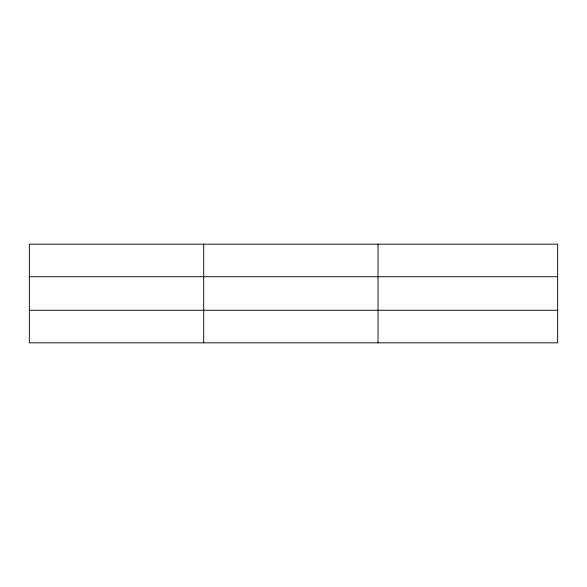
<?xml version="1.0" encoding="UTF-8"?>
<svg xmlns="http://www.w3.org/2000/svg" width="587" height="587" viewBox="0 0 587 587"><rect width="100%" height="100%" fill="white"/><g stroke="black" fill="none" stroke-linecap="round" stroke-linejoin="round"><path stroke-width="0.88" d="M203.689 342.837L203.689 244.163M378.028 342.837L378.028 244.163M557.65 276.726L557.65 244.163L29.35 244.163L29.35 342.837L557.65 342.837L557.65 276.726L29.35 276.726M29.35 310.274L557.65 310.274"/></g></svg>
